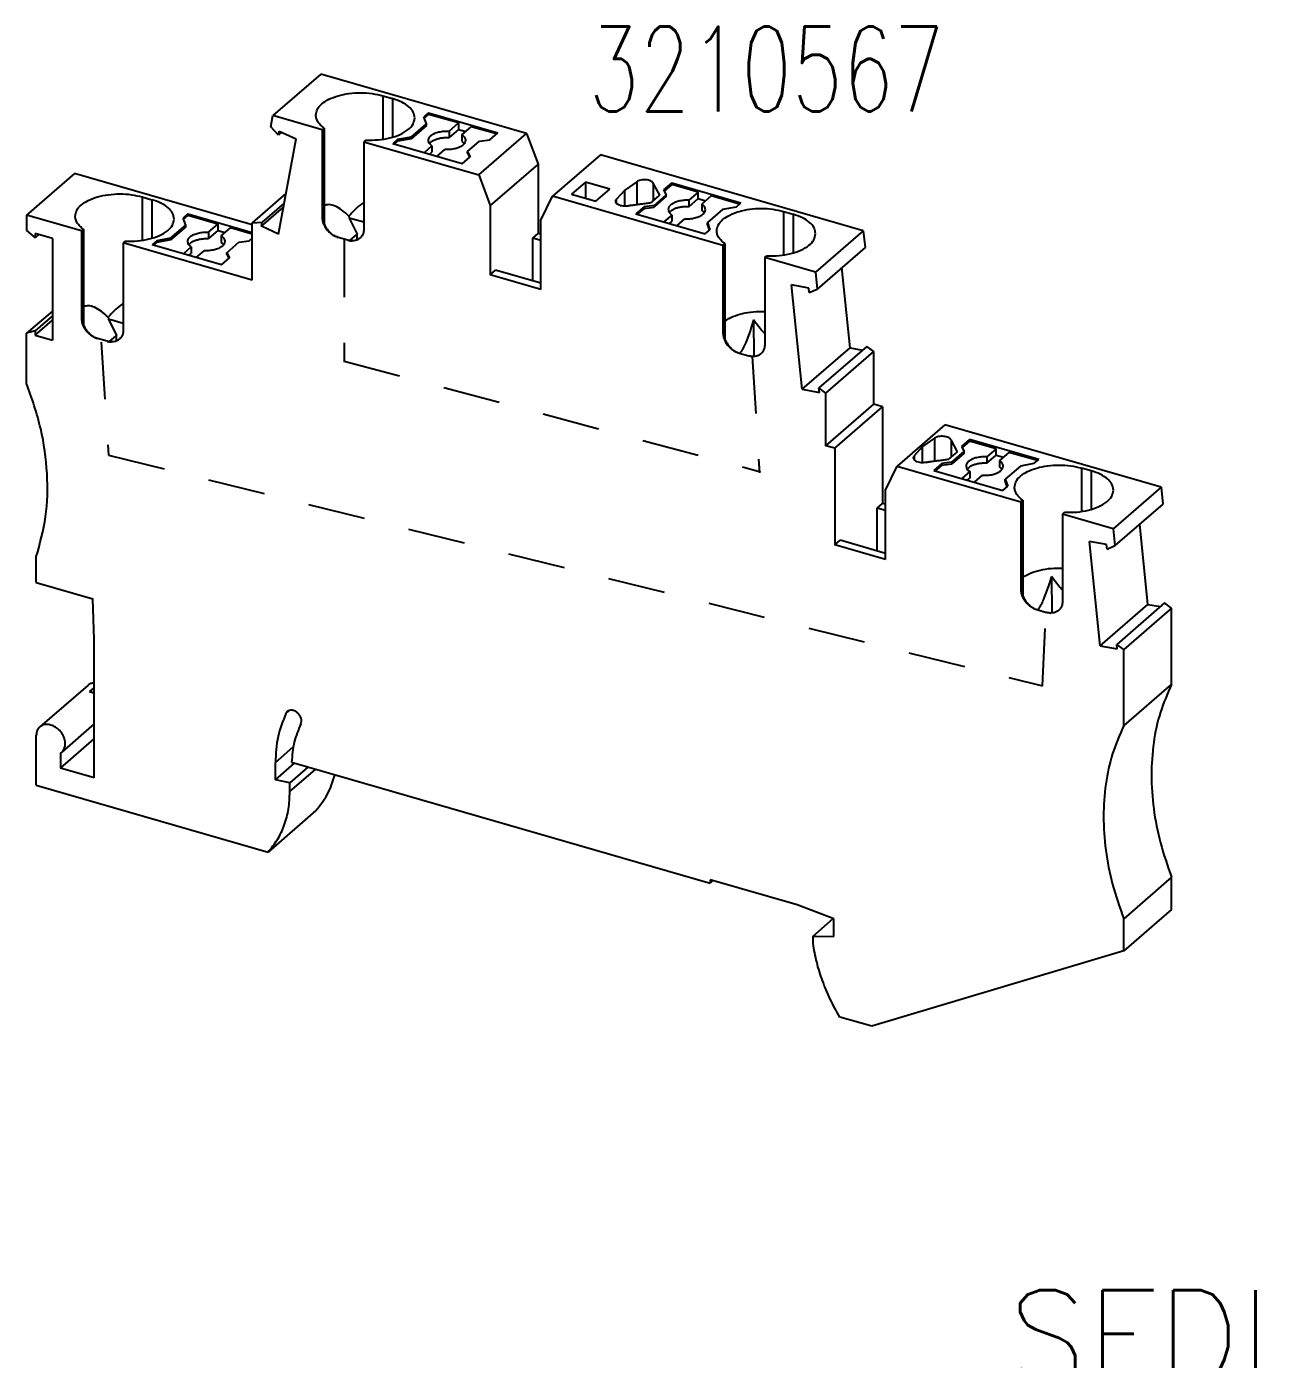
# Model space of a CAD drawing. Header units: inches. Extents: x 0 to 34.2, y 0 to 22.
# Drawn here: x 14.25 to 16.996, y 4.588 to 7.499 of the extents above; entities that cross this region are included whole.
import ezdxf
from ezdxf.enums import TextEntityAlignment as Align

# ---------------------------------------------------------------- set-up
doc = ezdxf.new("R2010")
doc.units = ezdxf.units.IN
doc.header["$MEASUREMENT"] = 0
doc.set_wipeout_variables(frame=1)
doc.linetypes.add('HIDDEN2', pattern=[0.1875, 0.125, -0.0625])
for name, color, linetype in [('PDESC', 142, 'Continuous'), ('PSYMS', 7, 'Continuous'), ('PWIRE', 84, 'Continuous')]:
    doc.layers.add(name, color=color, linetype=linetype)
doc.styles.add('WD', font='romans.shx', dxfattribs={"height": 0.185})

# ---------------------------------------------------------------- blocks, each defined once
blk = doc.blocks.new('PTTB_2_5-select__1', base_point=(-981.383, -1087.43))
at = {"color": 7, "linetype": 'Continuous'}
for p, q in [((-965.561, -1036.193), (-968.136, -1038.423)), ((-954.488, -1039.389), (-965.561, -1036.193)), ((-962.225, -1037.358), (-961.706, -1037.508)), ((-968.247, -1039.021), (-968.136, -1038.423)), ((-965.491, -1039.186), (-968.136, -1038.423)), ((-959.759, -1038.272), (-960.014, -1038.493)), ((-959.991, -1038.56), (-959.759, -1038.358)), ((-959.759, -1038.272), (-959.759, -1038.358)), ((-959.759, -1038.272), (-956.035, -1039.347)), ((-958.157, -1038.821), (-959.759, -1038.358)), ((-967.841, -1039.479), (-968.247, -1039.021)), ((-965.382, -1039.092), (-965.491, -1039.186)), ((-965.382, -1039.092), (-965.382, -1044.241)), ((-960.697, -1039.585), (-959.879, -1038.876)), ((-959.879, -1038.963), (-960.697, -1039.671)), ((-959.879, -1038.876), (-960.014, -1038.493)), ((-959.879, -1038.963), (-959.879, -1038.876)), ((-958.661, -1039.258), (-958.157, -1038.821)), ((-958.157, -1038.821), (-958.157, -1039.167)), ((-957.968, -1039.458), (-957.464, -1039.021)), ((-956.11, -1039.412), (-957.464, -1039.021)), ((-967.841, -1039.479), (-967.8, -1039.258)), ((-967.661, -1039.323), (-967.841, -1039.479)), ((-967.839, -1044.802), (-966.888, -1039.682)), ((-967.8, -1039.258), (-966.888, -1039.682)), ((-965.491, -1039.186), (-965.491, -1043.863)), ((-963.13, -1039.742), (-963.24, -1039.836)), ((-963.24, -1039.836), (-957.063, -1041.619)), ((-963.24, -1039.836), (-963.24, -1044.513)), ((-961.428, -1039.718), (-961.684, -1039.939)), ((-961.609, -1039.961), (-961.428, -1039.804)), ((-960.697, -1039.585), (-961.428, -1039.718)), ((-960.697, -1039.671), (-961.428, -1039.804)), ((-961.428, -1039.804), (-961.428, -1039.718)), ((-960.697, -1039.585), (-960.697, -1039.671)), ((-958.157, -1039.167), (-958.661, -1039.604)), ((-958.661, -1039.258), (-958.661, -1039.604)), ((-958.157, -1039.167), (-957.764, -1039.281)), ((-957.968, -1039.458), (-957.968, -1039.804)), ((-957.671, -1040.364), (-957.017, -1039.797)), ((-957.063, -1041.619), (-954.488, -1039.389)), ((-957.017, -1039.797), (-956.47, -1039.724)), ((-956.47, -1039.724), (-956.035, -1039.347)), ((-954.488, -1039.389), (-953.866, -1041.041)), ((-957.96, -1041.014), (-961.684, -1039.939)), ((-959.577, -1040.051), (-960.007, -1040.423)), ((-959.707, -1040.51), (-959.577, -1040.398)), ((-959.577, -1040.051), (-959.577, -1040.398)), ((-959.314, -1040.623), (-958.885, -1040.251)), ((-957.671, -1040.364), (-957.524, -1040.637)), ((-957.671, -1040.45), (-957.671, -1040.364)), ((-957.671, -1040.45), (-957.556, -1040.664)), ((-950.516, -1040.536), (-953.091, -1042.766)), ((-936.373, -1044.619), (-950.516, -1040.536)), ((-957.96, -1041.014), (-957.524, -1040.637)), ((-953.866, -1041.041), (-956.441, -1043.271)), ((-953.866, -1041.041), (-953.866, -1044.765)), ((-978.808, -1041.549), (-981.383, -1043.779)), ((-969.258, -1044.305), (-978.808, -1041.549)), ((-957.063, -1041.619), (-956.441, -1043.271)), ((-951.314, -1042.009), (-952.064, -1042.658)), ((-951.314, -1042.009), (-951.314, -1042.875)), ((-950.015, -1042.384), (-951.314, -1042.009)), ((-948.566, -1041.981), (-949.205, -1042.43)), ((-967.433, -1042.618), (-969.258, -1044.199)), ((-952.064, -1042.658), (-950.765, -1043.033)), ((-950.765, -1043.033), (-950.015, -1042.384)), ((-949.205, -1042.43), (-949.663, -1042.931)), ((-949.205, -1043.285), (-949.205, -1042.43)), ((-947.329, -1042.708), (-947.676, -1042.061)), ((-947.625, -1043.264), (-946.971, -1042.697)), ((-946.682, -1042.047), (-947.117, -1042.424)), ((-947.117, -1042.424), (-946.971, -1042.697)), ((-946.682, -1042.134), (-947.086, -1042.483)), ((-946.971, -1042.784), (-946.971, -1042.697)), ((-946.682, -1042.134), (-946.682, -1042.047)), ((-946.682, -1042.047), (-942.958, -1043.122)), ((-945.253, -1042.546), (-946.682, -1042.134)), ((-945.253, -1042.546), (-945.757, -1042.983)), ((-945.253, -1042.892), (-945.253, -1042.546)), ((-975.172, -1042.8), (-974.653, -1042.95)), ((-968.751, -1044.378), (-967.57, -1043.355)), ((-967.529, -1043.134), (-968.71, -1044.158)), ((-956.441, -1043.271), (-956.441, -1046.995)), ((-953.713, -1044.059), (-953.091, -1042.766)), ((-943.927, -1045.411), (-953.091, -1042.766)), ((-948.171, -1043.337), (-948.607, -1043.714)), ((-948.171, -1043.423), (-948.532, -1043.736)), ((-947.625, -1043.264), (-948.171, -1043.337)), ((-948.171, -1043.337), (-948.171, -1043.423)), ((-948.171, -1043.423), (-947.625, -1043.35)), ((-946.971, -1042.784), (-947.625, -1043.35)), ((-947.625, -1043.264), (-947.625, -1043.35)), ((-945.757, -1043.329), (-945.253, -1042.892)), ((-945.757, -1042.983), (-945.757, -1043.329)), ((-945.253, -1042.892), (-944.86, -1043.006)), ((-944.56, -1042.746), (-945.064, -1043.183)), ((-945.064, -1043.183), (-945.064, -1043.529)), ((-943.033, -1043.187), (-944.56, -1042.746)), ((-943.213, -1043.343), (-943.944, -1043.476)), ((-943.213, -1043.343), (-942.958, -1043.122)), ((-978.438, -1044.629), (-981.383, -1043.779)), ((-981.383, -1043.779), (-981.383, -1044.605)), ((-972.706, -1043.714), (-972.961, -1043.936)), ((-972.826, -1044.319), (-972.961, -1043.936)), ((-972.938, -1044.002), (-972.706, -1043.801)), ((-972.706, -1043.714), (-972.706, -1043.801)), ((-972.706, -1043.714), (-969.258, -1044.709)), ((-971.104, -1044.263), (-972.706, -1043.801)), ((-969.258, -1044.199), (-968.71, -1044.158)), ((-968.751, -1044.378), (-968.71, -1044.158)), ((-964.046, -1043.835), (-964.029, -1043.938)), ((-964.029, -1043.938), (-963.596, -1044.813)), ((-963.24, -1044.166), (-964.029, -1043.938)), ((-953.713, -1047.782), (-953.713, -1044.059)), ((-948.607, -1043.714), (-944.883, -1044.789)), ((-946.674, -1043.776), (-947.103, -1044.148)), ((-946.803, -1044.235), (-946.674, -1044.123)), ((-946.674, -1043.776), (-946.674, -1044.123)), ((-946.41, -1044.348), (-945.981, -1043.976)), ((-943.944, -1043.476), (-944.762, -1044.185)), ((-940.661, -1043.583), (-940.141, -1043.733)), ((-981.383, -1044.605), (-980.924, -1045.002)), ((-980.924, -1044.766), (-980.924, -1045.002)), ((-979.997, -1045.034), (-980.924, -1044.766)), ((-980.719, -1044.825), (-980.924, -1045.002)), ((-978.329, -1044.534), (-978.438, -1044.629)), ((-978.438, -1044.629), (-978.438, -1049.305)), ((-978.329, -1044.534), (-978.329, -1049.684)), ((-973.644, -1045.027), (-972.826, -1044.319)), ((-972.826, -1044.405), (-973.644, -1045.114)), ((-972.826, -1044.405), (-972.826, -1044.319)), ((-971.608, -1044.7), (-971.104, -1044.263)), ((-971.104, -1044.61), (-971.608, -1045.046)), ((-971.608, -1044.7), (-971.608, -1045.046)), ((-971.104, -1044.263), (-971.104, -1044.61)), ((-971.104, -1044.61), (-970.711, -1044.723)), ((-970.915, -1044.9), (-970.411, -1044.463)), ((-969.258, -1044.796), (-970.411, -1044.463)), ((-969.258, -1047.279), (-969.258, -1044.199)), ((-967.839, -1044.802), (-968.751, -1044.378)), ((-963.99, -1045.154), (-963.596, -1044.813)), ((-963.596, -1045.11), (-963.596, -1044.813)), ((-954.154, -1045.014), (-953.866, -1044.765)), ((-953.713, -1044.809), (-953.866, -1044.765)), ((-944.883, -1044.789), (-944.627, -1044.568)), ((-944.762, -1044.271), (-944.762, -1044.185)), ((-944.762, -1044.185), (-944.627, -1044.568)), ((-944.651, -1044.588), (-944.762, -1044.271)), ((-936.373, -1044.619), (-938.948, -1046.849)), ((-936.373, -1044.619), (-936.28, -1045.53)), ((-979.997, -1045.034), (-979.997, -1050.511)), ((-976.077, -1045.184), (-976.187, -1045.279)), ((-969.258, -1047.279), (-976.187, -1045.279)), ((-976.187, -1045.279), (-976.187, -1049.955)), ((-974.375, -1045.16), (-974.631, -1045.381)), ((-970.907, -1046.456), (-974.631, -1045.381)), ((-974.556, -1045.403), (-974.375, -1045.247)), ((-973.644, -1045.027), (-974.375, -1045.16)), ((-973.644, -1045.114), (-974.375, -1045.247)), ((-974.375, -1045.247), (-974.375, -1045.16)), ((-973.644, -1045.027), (-973.644, -1045.114)), ((-972.524, -1045.494), (-972.954, -1045.866)), ((-972.524, -1045.494), (-972.524, -1045.84)), ((-970.915, -1044.9), (-970.915, -1045.246)), ((-970.618, -1045.806), (-969.964, -1045.24)), ((-969.964, -1045.24), (-969.418, -1045.167)), ((-969.418, -1045.167), (-969.258, -1045.029)), ((-964.106, -1045.129), (-964.625, -1044.979)), ((-954.154, -1047.323), (-954.154, -1045.014)), ((-953.713, -1045.141), (-954.154, -1045.014)), ((-943.927, -1045.411), (-943.818, -1045.317)), ((-943.927, -1045.411), (-943.927, -1050.088)), ((-943.818, -1045.317), (-943.818, -1050.466)), ((-936.28, -1045.53), (-938.855, -1047.76)), ((-972.654, -1045.952), (-972.524, -1045.84)), ((-972.261, -1046.066), (-971.832, -1045.694)), ((-970.907, -1046.456), (-970.471, -1046.079)), ((-970.618, -1045.893), (-970.618, -1045.806)), ((-970.618, -1045.806), (-970.471, -1046.079)), ((-970.618, -1045.893), (-970.503, -1046.107)), ((-941.675, -1046.061), (-941.566, -1045.967)), ((-941.675, -1046.061), (-941.675, -1050.738)), ((-938.948, -1046.849), (-941.675, -1046.061)), ((-956.441, -1046.995), (-956.154, -1046.746)), ((-953.713, -1047.782), (-956.441, -1046.995)), ((-953.713, -1047.45), (-956.154, -1046.746)), ((-938.948, -1046.849), (-938.855, -1047.76)), ((-937.083, -1050.92), (-937.523, -1046.606)), ((-939.309, -1047.706), (-940.23, -1047.537)), ((-939.658, -1053.15), (-940.23, -1047.537)), ((-939.284, -1047.948), (-939.309, -1047.706)), ((-939.284, -1047.948), (-938.855, -1047.76)), ((-979.997, -1048.941), (-981.383, -1050.141)), ((-979.997, -1049.206), (-980.924, -1050.008)), ((-980.924, -1050.244), (-979.997, -1049.441)), ((-976.993, -1049.277), (-976.976, -1049.38)), ((-976.976, -1049.38), (-976.543, -1050.255)), ((-976.187, -1049.608), (-976.976, -1049.38)), ((-942.273, -1049.42), (-942.256, -1051.388)), ((-980.924, -1050.008), (-981.383, -1050.141)), ((-981.383, -1052.839), (-981.383, -1050.141)), ((-980.924, -1050.008), (-980.924, -1050.244)), ((-980.924, -1050.244), (-979.997, -1050.511)), ((-977.053, -1050.571), (-977.572, -1050.421)), ((-976.937, -1050.596), (-976.543, -1050.255)), ((-976.543, -1050.553), (-976.543, -1050.255)), ((-943.061, -1051.204), (-942.541, -1051.354)), ((-939.658, -1053.15), (-937.083, -1050.92)), ((-936.186, -1050.847), (-938.761, -1053.077)), ((-938.385, -1053.353), (-935.81, -1051.123)), ((-937.083, -1050.92), (-936.412, -1051.043)), ((-935.81, -1051.123), (-936.186, -1050.847)), ((-935.81, -1053.961), (-935.81, -1051.123)), ((-939.658, -1053.15), (-938.736, -1053.319)), ((-938.736, -1053.319), (-938.761, -1053.077)), ((-938.385, -1053.353), (-938.761, -1053.077)), ((-938.385, -1056.191), (-938.385, -1053.353)), ((-938.385, -1056.191), (-935.81, -1053.961)), ((-937.908, -1056.329), (-935.333, -1054.099)), ((-935.333, -1054.099), (-935.81, -1053.961)), ((-935.333, -1054.099), (-935.333, -1059.295)), ((-931.983, -1055.066), (-934.558, -1057.296)), ((-920.352, -1058.423), (-931.983, -1055.066)), ((-937.908, -1056.329), (-938.385, -1056.191)), ((-937.908, -1056.329), (-937.908, -1061.525)), ((-933.184, -1056.235), (-933.642, -1056.736)), ((-932.544, -1055.786), (-933.184, -1056.235)), ((-933.184, -1057.09), (-933.184, -1056.235)), ((-931.308, -1056.512), (-931.654, -1055.866)), ((-930.66, -1055.852), (-931.096, -1056.229)), ((-931.096, -1056.229), (-930.949, -1056.502)), ((-930.66, -1055.938), (-931.064, -1056.288)), ((-930.66, -1055.938), (-930.66, -1055.852)), ((-926.936, -1056.927), (-930.66, -1055.852)), ((-929.231, -1056.351), (-930.66, -1055.938)), ((-929.231, -1056.351), (-929.736, -1056.788)), ((-929.231, -1056.697), (-929.231, -1056.351)), ((-931.603, -1057.068), (-932.15, -1057.142)), ((-931.603, -1057.068), (-930.949, -1056.502)), ((-930.949, -1056.589), (-931.603, -1057.155)), ((-931.603, -1057.068), (-931.603, -1057.155)), ((-930.949, -1056.589), (-930.949, -1056.502)), ((-929.736, -1057.134), (-929.231, -1056.697)), ((-929.736, -1056.788), (-929.736, -1057.134)), ((-929.231, -1056.697), (-928.839, -1056.811)), ((-928.539, -1056.551), (-929.043, -1056.988)), ((-929.043, -1056.988), (-929.043, -1057.334)), ((-927.011, -1056.992), (-928.539, -1056.551)), ((-927.192, -1057.148), (-926.936, -1056.927)), ((-935.18, -1058.588), (-934.558, -1057.296)), ((-934.558, -1057.296), (-927.906, -1059.216)), ((-932.15, -1057.142), (-932.585, -1057.519)), ((-932.585, -1057.519), (-928.861, -1058.594)), ((-932.15, -1057.228), (-932.51, -1057.541)), ((-932.15, -1057.142), (-932.15, -1057.228)), ((-932.15, -1057.228), (-931.603, -1057.155)), ((-930.652, -1057.581), (-931.081, -1057.953)), ((-930.652, -1057.581), (-930.652, -1057.928)), ((-930.389, -1058.153), (-929.959, -1057.781)), ((-927.923, -1057.281), (-928.741, -1057.99)), ((-927.192, -1057.148), (-927.923, -1057.281)), ((-924.12, -1057.538), (-924.64, -1057.388)), ((-930.781, -1058.04), (-930.652, -1057.928)), ((-928.861, -1058.594), (-928.606, -1058.373)), ((-928.741, -1058.076), (-928.741, -1057.99)), ((-928.741, -1057.99), (-928.606, -1058.373)), ((-928.629, -1058.393), (-928.741, -1058.076)), ((-920.352, -1058.423), (-922.927, -1060.653)), ((-920.352, -1058.423), (-920.259, -1059.335)), ((-935.18, -1062.312), (-935.18, -1058.588)), ((-927.906, -1059.216), (-927.796, -1059.122)), ((-927.906, -1059.216), (-927.906, -1063.893)), ((-927.796, -1059.122), (-927.796, -1064.271)), ((-935.621, -1059.544), (-935.333, -1059.295)), ((-935.621, -1061.853), (-935.621, -1059.544)), ((-935.18, -1059.671), (-935.621, -1059.544)), ((-935.18, -1059.339), (-935.333, -1059.295)), ((-925.654, -1059.866), (-925.545, -1059.772)), ((-925.654, -1059.866), (-925.654, -1064.543)), ((-922.927, -1060.653), (-925.654, -1059.866)), ((-920.259, -1059.335), (-922.834, -1061.565)), ((-922.927, -1060.653), (-922.834, -1061.565)), ((-921.061, -1064.725), (-921.501, -1060.411)), ((-937.908, -1061.525), (-937.621, -1061.276)), ((-935.18, -1061.98), (-937.621, -1061.276)), ((-923.636, -1066.955), (-924.209, -1061.342)), ((-923.287, -1061.511), (-924.209, -1061.342)), ((-935.18, -1062.312), (-937.908, -1061.525)), ((-923.262, -1061.753), (-923.287, -1061.511)), ((-923.262, -1061.753), (-922.834, -1061.565)), ((-980.863, -1063.544), (-980.863, -1062.159)), ((-926.251, -1063.225), (-926.234, -1065.193)), ((-980.863, -1063.544), (-977.83, -1064.42)), ((-977.745, -1066.609), (-977.83, -1064.42)), ((-923.636, -1066.955), (-921.061, -1064.725)), ((-920.164, -1064.652), (-922.739, -1066.882)), ((-919.788, -1064.928), (-922.363, -1067.158)), ((-921.061, -1064.725), (-920.39, -1064.848)), ((-919.788, -1064.928), (-920.164, -1064.652)), ((-919.788, -1069.022), (-919.788, -1064.928)), ((-927.04, -1065.009), (-926.52, -1065.159)), ((-977.745, -1074.057), (-977.745, -1066.609)), ((-923.636, -1066.955), (-922.715, -1067.124)), ((-922.715, -1067.124), (-922.739, -1066.882)), ((-922.363, -1067.158), (-922.739, -1066.882)), ((-922.363, -1071.252), (-922.363, -1067.158)), ((-978.098, -1069.086), (-980.673, -1071.316)), ((-919.788, -1069.022), (-922.363, -1071.252)), ((-977.745, -1069.496), (-978.009, -1069.42)), ((-977.745, -1071.162), (-979.494, -1072.677)), ((-980.863, -1074.456), (-980.863, -1071.771)), ((-979.564, -1073.532), (-977.745, -1071.957)), ((-979.564, -1072.727), (-979.564, -1073.532)), ((-977.745, -1074.057), (-979.564, -1073.532)), ((-968.003, -1074.166), (-968.003, -1073.232)), ((-968.003, -1074.166), (-966.969, -1073.271)), ((-966.248, -1073.479), (-967.223, -1074.323)), ((-967.131, -1073.224), (-944.62, -1079.722)), ((-967.223, -1074.323), (-968.003, -1074.166)), ((-980.863, -1074.456), (-968.399, -1078.054)), ((-967.223, -1074.805), (-967.223, -1074.323)), ((-965.824, -1075.824), (-968.399, -1078.054)), ((-944.62, -1079.549), (-944.62, -1079.722)), ((-939.931, -1080.903), (-944.62, -1079.549)), ((-944.47, -1079.593), (-944.62, -1079.722)), ((-919.788, -1079.414), (-922.363, -1081.644)), ((-919.788, -1081.146), (-919.788, -1079.414)), ((-937.952, -1081.647), (-939.931, -1080.903)), ((-919.788, -1081.146), (-922.363, -1083.376)), ((-939.077, -1082.577), (-937.988, -1081.634)), ((-937.952, -1082.6), (-937.952, -1081.647)), ((-922.363, -1083.376), (-922.363, -1081.644)), ((-939.077, -1082.968), (-939.077, -1082.577)), ((-939.077, -1082.577), (-937.952, -1082.6)), ((-922.363, -1083.376), (-935.921, -1087.43)), ((-935.921, -1087.43), (-937.641, -1086.933))]:
    blk.add_line(p, q, dxfattribs=at)
at = {"color": 2, "linetype": 'Continuous'}
for p, q in [((-962.225, -1037.358), (-962.225, -1039.698)), ((-961.706, -1037.508), (-961.706, -1039.586)), ((-948.566, -1041.981), (-948.566, -1043.208)), ((-947.676, -1042.061), (-947.676, -1043.008)), ((-975.172, -1042.8), (-975.172, -1045.14)), ((-974.653, -1042.95), (-974.653, -1045.029)), ((-949.663, -1042.931), (-949.663, -1043.139)), ((-940.661, -1043.583), (-940.661, -1045.923)), ((-940.141, -1043.733), (-940.141, -1045.811)), ((-932.544, -1055.786), (-932.544, -1057.013)), ((-931.654, -1055.866), (-931.654, -1056.812)), ((-933.642, -1056.736), (-933.642, -1056.944)), ((-924.64, -1057.388), (-924.64, -1059.728)), ((-924.12, -1057.538), (-924.12, -1059.616)), ((-977.745, -1069.192), (-978.009, -1069.42)), ((-967.432, -1070.591), (-967.258, -1070.44)), ((-968.003, -1073.232), (-967.038, -1072.397)), ((-967.223, -1074.805), (-965.831, -1073.599))]:
    blk.add_line(p, q, dxfattribs=at)
at = {"color": 7, "linetype": 'Continuous'}
for points in [[(-965.825, -1038.397), (-965.743, -1038.086), (-965.504, -1037.797), (-965.122, -1037.549), (-964.625, -1037.358), (-964.046, -1037.238), (-963.425, -1037.197), (-962.804, -1037.238), (-962.225, -1037.358)], [(-960.506, -1038.547), (-960.587, -1038.236), (-960.827, -1037.947), (-961.208, -1037.699), (-961.706, -1037.508)], [(-965.382, -1039.092), (-965.572, -1038.933), (-965.712, -1038.762), (-965.797, -1038.582), (-965.825, -1038.397)], [(-963.13, -1039.742), (-962.467, -1039.727), (-961.838, -1039.622), (-961.29, -1039.434), (-960.866, -1039.179), (-960.597, -1038.876), (-960.506, -1038.547)], [(-959.773, -1039.755), (-959.734, -1039.616), (-959.619, -1039.489), (-959.439, -1039.382), (-959.207, -1039.304), (-958.94, -1039.262), (-958.661, -1039.258)], [(-959.577, -1040.051), (-959.723, -1039.911), (-959.773, -1039.755)], [(-959.711, -1039.928), (-959.612, -1039.829), (-959.472, -1039.743), (-959.298, -1039.675), (-959.098, -1039.628), (-958.882, -1039.604), (-958.661, -1039.604)], [(-957.773, -1039.755), (-957.812, -1039.893), (-957.926, -1040.021), (-958.106, -1040.127), (-958.339, -1040.205), (-958.605, -1040.247), (-958.885, -1040.251)], [(-957.968, -1039.458), (-957.823, -1039.598), (-957.773, -1039.755)], [(-957.968, -1039.804), (-957.893, -1039.864), (-957.835, -1039.928)], [(-947.676, -1042.061), (-947.731, -1041.996), (-947.82, -1041.942), (-947.936, -1041.902), (-948.07, -1041.88), (-948.211, -1041.877), (-948.347, -1041.894), (-948.469, -1041.93), (-948.566, -1041.981)], [(-978.772, -1043.839), (-978.69, -1043.529), (-978.451, -1043.239), (-978.069, -1042.991), (-977.572, -1042.8), (-976.993, -1042.68), (-976.372, -1042.639), (-975.751, -1042.68), (-975.172, -1042.8)], [(-947.329, -1042.708), (-947.443, -1042.806), (-947.558, -1042.905), (-947.672, -1043.004), (-947.786, -1043.103)], [(-973.453, -1043.989), (-973.534, -1043.679), (-973.774, -1043.389), (-974.156, -1043.141), (-974.653, -1042.95)], [(-964.046, -1043.835), (-964.436, -1043.506), (-964.795, -1043.297), (-965.114, -1043.214), (-965.382, -1043.261)], [(-963.24, -1043.096), (-963.646, -1043.406), (-964.046, -1043.835)], [(-949.663, -1042.931), (-949.697, -1042.982), (-949.708, -1043.035)], [(-949.708, -1043.035), (-949.685, -1043.11), (-949.618, -1043.179), (-949.513, -1043.233), (-949.379, -1043.27), (-949.23, -1043.285), (-949.079, -1043.277)], [(-949.079, -1043.277), (-949.004, -1043.267), (-948.929, -1043.257), (-948.854, -1043.246), (-948.779, -1043.236)], [(-948.779, -1043.236), (-948.538, -1043.204), (-948.296, -1043.172), (-948.041, -1043.138), (-947.786, -1043.103)], [(-945.757, -1042.983), (-946.036, -1042.987), (-946.303, -1043.029), (-946.535, -1043.107), (-946.716, -1043.214), (-946.83, -1043.341), (-946.869, -1043.48)], [(-945.757, -1043.329), (-945.978, -1043.329), (-946.194, -1043.353), (-946.394, -1043.4), (-946.568, -1043.468), (-946.708, -1043.554), (-946.807, -1043.653)], [(-944.869, -1043.48), (-944.919, -1043.323), (-945.064, -1043.183)], [(-944.261, -1044.622), (-944.179, -1044.312), (-943.94, -1044.022), (-943.558, -1043.774), (-943.061, -1043.583), (-942.482, -1043.463), (-941.861, -1043.422), (-941.24, -1043.463), (-940.661, -1043.583)], [(-978.329, -1044.534), (-978.519, -1044.375), (-978.659, -1044.204), (-978.744, -1044.024), (-978.772, -1043.839)], [(-976.077, -1045.184), (-975.414, -1045.169), (-974.785, -1045.064), (-974.237, -1044.877), (-973.813, -1044.622), (-973.544, -1044.318), (-973.453, -1043.989)], [(-965.491, -1043.863), (-965.462, -1044.096), (-965.375, -1044.329), (-965.238, -1044.548), (-965.058, -1044.738), (-964.849, -1044.885), (-964.625, -1044.979)], [(-965.491, -1043.863), (-965.488, -1043.924), (-965.48, -1043.981), (-965.469, -1044.03), (-965.454, -1044.078), (-965.421, -1044.158), (-965.382, -1044.241)], [(-946.869, -1043.48), (-946.819, -1043.636), (-946.674, -1043.776)], [(-945.981, -1043.976), (-945.701, -1043.972), (-945.435, -1043.93), (-945.203, -1043.852), (-945.022, -1043.746), (-944.908, -1043.618), (-944.869, -1043.48)], [(-944.931, -1043.653), (-944.989, -1043.589), (-945.064, -1043.529)], [(-938.941, -1044.772), (-939.023, -1044.462), (-939.263, -1044.172), (-939.644, -1043.924), (-940.141, -1043.733)], [(-972.72, -1045.197), (-972.681, -1045.059), (-972.566, -1044.931), (-972.386, -1044.824), (-972.154, -1044.746), (-971.887, -1044.704), (-971.608, -1044.7)], [(-964.625, -1044.979), (-964.756, -1044.93), (-964.864, -1044.872), (-964.97, -1044.796), (-965.072, -1044.703), (-965.229, -1044.511), (-965.382, -1044.241)], [(-963.24, -1044.513), (-963.26, -1044.692), (-963.319, -1044.852), (-963.415, -1044.984), (-963.542, -1045.083), (-963.696, -1045.144), (-963.869, -1045.164)], [(-943.818, -1045.317), (-944.008, -1045.158), (-944.148, -1044.987), (-944.233, -1044.807), (-944.261, -1044.622)], [(-941.566, -1045.967), (-940.903, -1045.952), (-940.274, -1045.847), (-939.726, -1045.659), (-939.302, -1045.404), (-939.033, -1045.101), (-938.941, -1044.772)], [(-972.524, -1045.494), (-972.67, -1045.353), (-972.72, -1045.197)], [(-972.658, -1045.37), (-972.559, -1045.271), (-972.419, -1045.186), (-972.245, -1045.118), (-972.045, -1045.07), (-971.829, -1045.046), (-971.608, -1045.046)], [(-970.72, -1045.197), (-970.759, -1045.335), (-970.873, -1045.463), (-971.053, -1045.57), (-971.286, -1045.647), (-971.552, -1045.69), (-971.832, -1045.694)], [(-970.915, -1044.9), (-970.77, -1045.041), (-970.72, -1045.197)], [(-970.915, -1045.246), (-970.84, -1045.306), (-970.782, -1045.37)], [(-963.869, -1045.164), (-963.986, -1045.155), (-964.106, -1045.129)], [(-964.106, -1045.129), (-964.051, -1045.143), (-963.994, -1045.154), (-963.935, -1045.161), (-963.88, -1045.164)], [(-963.88, -1045.164), (-963.878, -1045.164), (-963.875, -1045.164), (-963.872, -1045.164), (-963.869, -1045.164)], [(-976.993, -1049.277), (-977.383, -1048.948), (-977.742, -1048.739), (-978.061, -1048.657), (-978.329, -1048.703)], [(-976.187, -1048.538), (-976.593, -1048.848), (-976.993, -1049.277)], [(-943.818, -1049.47), (-943.399, -1049.244), (-942.879, -1049.078), (-942.291, -1048.984), (-941.675, -1048.968)], [(-978.438, -1049.305), (-978.435, -1049.366), (-978.427, -1049.423), (-978.416, -1049.472), (-978.401, -1049.52), (-978.368, -1049.6), (-978.329, -1049.684)], [(-978.438, -1049.305), (-978.409, -1049.538), (-978.322, -1049.772), (-978.185, -1049.991), (-978.005, -1050.18), (-977.796, -1050.327), (-977.572, -1050.421)], [(-977.572, -1050.421), (-977.693, -1050.377), (-977.811, -1050.314), (-977.925, -1050.232), (-978.019, -1050.145), (-978.18, -1049.947), (-978.329, -1049.684)], [(-942.273, -1049.42), (-942.419, -1049.876), (-942.551, -1050.257), (-942.698, -1050.635), (-942.833, -1050.926), (-942.927, -1051.091), (-943.019, -1051.216)], [(-941.675, -1050.154), (-941.702, -1050.127), (-941.729, -1050.1), (-941.989, -1049.8), (-942.273, -1049.42)], [(-976.816, -1050.607), (-976.933, -1050.597), (-977.053, -1050.571)], [(-977.053, -1050.571), (-976.997, -1050.585), (-976.941, -1050.596), (-976.884, -1050.603), (-976.827, -1050.606)], [(-976.827, -1050.606), (-976.825, -1050.606), (-976.822, -1050.607), (-976.819, -1050.607), (-976.816, -1050.607)], [(-976.187, -1049.955), (-976.207, -1050.135), (-976.266, -1050.294), (-976.362, -1050.427), (-976.489, -1050.526), (-976.643, -1050.587), (-976.816, -1050.607)], [(-943.927, -1050.088), (-943.924, -1050.149), (-943.916, -1050.206), (-943.905, -1050.255), (-943.89, -1050.303), (-943.857, -1050.383), (-943.818, -1050.466)], [(-943.927, -1050.088), (-943.898, -1050.321), (-943.811, -1050.554), (-943.673, -1050.773), (-943.494, -1050.963), (-943.285, -1051.11), (-943.061, -1051.204)], [(-943.818, -1050.466), (-943.665, -1050.735), (-943.508, -1050.928), (-943.293, -1051.101), (-943.061, -1051.204)], [(-941.675, -1050.738), (-941.696, -1050.917), (-941.755, -1051.077), (-941.851, -1051.209), (-941.978, -1051.308), (-942.132, -1051.369), (-942.305, -1051.389)], [(-942.305, -1051.389), (-942.422, -1051.38), (-942.541, -1051.354)], [(-942.316, -1051.389), (-942.373, -1051.386), (-942.43, -1051.379), (-942.487, -1051.368), (-942.541, -1051.354)], [(-942.316, -1051.389), (-942.313, -1051.389), (-942.311, -1051.389), (-942.308, -1051.389), (-942.305, -1051.389)], [(-980.863, -1062.159), (-980.365, -1060.013), (-980.286, -1057.693), (-980.629, -1055.276), (-981.383, -1052.839)], [(-931.654, -1055.866), (-931.709, -1055.801), (-931.799, -1055.747), (-931.915, -1055.707), (-932.048, -1055.685), (-932.189, -1055.682), (-932.326, -1055.699), (-932.447, -1055.735), (-932.544, -1055.786)], [(-933.642, -1056.736), (-933.676, -1056.787), (-933.687, -1056.84)], [(-933.687, -1056.84), (-933.664, -1056.915), (-933.597, -1056.983), (-933.491, -1057.038), (-933.358, -1057.075), (-933.209, -1057.09), (-933.058, -1057.081)], [(-933.058, -1057.081), (-932.983, -1057.071), (-932.908, -1057.061), (-932.833, -1057.051), (-932.758, -1057.041)], [(-932.758, -1057.041), (-932.516, -1057.009), (-932.275, -1056.977), (-932.02, -1056.942), (-931.765, -1056.908)], [(-931.308, -1056.512), (-931.422, -1056.611), (-931.536, -1056.71), (-931.65, -1056.809), (-931.765, -1056.908)], [(-929.736, -1056.788), (-930.015, -1056.792), (-930.281, -1056.834), (-930.514, -1056.912), (-930.694, -1057.018), (-930.808, -1057.146), (-930.847, -1057.284)], [(-928.847, -1057.284), (-928.898, -1057.128), (-929.043, -1056.988)], [(-930.847, -1057.284), (-930.797, -1057.441), (-930.652, -1057.581)], [(-929.736, -1057.134), (-929.957, -1057.134), (-930.172, -1057.158), (-930.372, -1057.205), (-930.546, -1057.273), (-930.686, -1057.359), (-930.786, -1057.458)], [(-929.959, -1057.781), (-929.68, -1057.777), (-929.413, -1057.735), (-929.181, -1057.657), (-929.001, -1057.55), (-928.886, -1057.423), (-928.847, -1057.284)], [(-928.909, -1057.458), (-928.967, -1057.393), (-929.043, -1057.334)], [(-928.24, -1058.427), (-928.158, -1058.116), (-927.918, -1057.827), (-927.537, -1057.578), (-927.04, -1057.388), (-926.461, -1057.268), (-925.84, -1057.227), (-925.218, -1057.268), (-924.64, -1057.388)], [(-922.92, -1058.577), (-923.002, -1058.266), (-923.242, -1057.977), (-923.623, -1057.728), (-924.12, -1057.538)], [(-927.796, -1059.122), (-927.987, -1058.963), (-928.126, -1058.792), (-928.211, -1058.611), (-928.24, -1058.427)], [(-925.545, -1059.772), (-924.882, -1059.757), (-924.252, -1059.652), (-923.704, -1059.464), (-923.28, -1059.209), (-923.012, -1058.906), (-922.92, -1058.577)], [(-927.796, -1063.275), (-927.378, -1063.048), (-926.857, -1062.883), (-926.27, -1062.789), (-925.654, -1062.773)], [(-926.251, -1063.225), (-926.397, -1063.681), (-926.529, -1064.062), (-926.676, -1064.44), (-926.811, -1064.731), (-926.906, -1064.896), (-926.998, -1065.021)], [(-925.654, -1063.959), (-925.681, -1063.932), (-925.707, -1063.905), (-925.967, -1063.605), (-926.251, -1063.225)], [(-927.906, -1063.893), (-927.876, -1064.125), (-927.79, -1064.359), (-927.652, -1064.578), (-927.473, -1064.768), (-927.264, -1064.915), (-927.04, -1065.009)], [(-927.906, -1063.893), (-927.903, -1063.954), (-927.895, -1064.011), (-927.883, -1064.06), (-927.868, -1064.108), (-927.835, -1064.188), (-927.796, -1064.271)], [(-927.796, -1064.271), (-927.648, -1064.534), (-927.487, -1064.732), (-927.393, -1064.819), (-927.278, -1064.902), (-927.17, -1064.96), (-927.04, -1065.009)], [(-925.654, -1064.543), (-925.674, -1064.722), (-925.733, -1064.882), (-925.829, -1065.014), (-925.957, -1065.113), (-926.111, -1065.174), (-926.284, -1065.194)], [(-926.284, -1065.194), (-926.401, -1065.185), (-926.52, -1065.159)], [(-926.295, -1065.194), (-926.35, -1065.191), (-926.408, -1065.183), (-926.464, -1065.173), (-926.52, -1065.159)], [(-926.295, -1065.194), (-926.292, -1065.194), (-926.289, -1065.194), (-926.286, -1065.194), (-926.284, -1065.194)], [(-977.745, -1068.955), (-977.938, -1068.992), (-978.098, -1069.086)], [(-919.788, -1069.022), (-920.387, -1070.526), (-920.751, -1072.164), (-920.873, -1073.905), (-920.751, -1075.716), (-920.387, -1077.564), (-919.788, -1079.414)], [(-977.745, -1069.542), (-977.875, -1069.47), (-978.009, -1069.42)], [(-967.432, -1070.591), (-967.859, -1071.842), (-968.003, -1073.232)], [(-967.361, -1070.497), (-967.401, -1070.54), (-967.432, -1070.591)], [(-966.635, -1071.159), (-966.601, -1071.02), (-966.621, -1070.864), (-966.691, -1070.708), (-966.805, -1070.574), (-966.946, -1070.476), (-967.098, -1070.428), (-967.243, -1070.435), (-967.361, -1070.497)], [(-980.673, -1071.316), (-980.754, -1071.405), (-980.814, -1071.513), (-980.851, -1071.637), (-980.863, -1071.771)], [(-979.494, -1072.677), (-979.366, -1072.507), (-979.307, -1072.287), (-979.325, -1072.039), (-979.416, -1071.786), (-979.573, -1071.555), (-979.78, -1071.366), (-980.017, -1071.239), (-980.26, -1071.186), (-980.486, -1071.213), (-980.673, -1071.316)], [(-966.635, -1071.159), (-966.983, -1072.14), (-967.131, -1073.224)], [(-922.363, -1071.252), (-922.962, -1072.756), (-923.326, -1074.394), (-923.448, -1076.135), (-923.326, -1077.946), (-922.962, -1079.794), (-922.363, -1081.644)], [(-979.564, -1072.727), (-979.528, -1072.703), (-979.494, -1072.677)], [(-965.824, -1075.824), (-965.201, -1074.945), (-964.804, -1073.896)], [(-968.399, -1078.054), (-967.895, -1077.384), (-967.525, -1076.606), (-967.299, -1075.739), (-967.223, -1074.805)], [(-937.641, -1086.933), (-938.154, -1085.967), (-938.569, -1084.975), (-938.878, -1083.971), (-939.077, -1082.968)]]:
    blk.add_spline(points, degree=3, dxfattribs=at)
blk = doc.blocks.new('AllgSicht1', base_point=(-950.585, -1061.856))
blk.add_blockref('PTTB_2_5-select__1', (-981.383, -1087.43))
blk = doc.blocks.new('HDPC_3211797')
at = {"color": 3, "linetype": 'HIDDEN2'}
for p, q in [((0.6928, 1.7206), (0.6928, 1.453)), ((0.1627, 1.4972), (0.1783, 1.2504)), ((0.6928, 1.4556), (1.6022, 1.2141)), ((1.584, 1.466), (1.5996, 1.2115)), ((0.1783, 1.2504), (2.218, 0.7465)), ((2.218, 0.7465), (2.2258, 0.9102))]:
    blk.add_line(p, q, dxfattribs=at)
at = {"xscale": 0.04058795320134338, "yscale": 0.04058795320134338, "zscale": 0.04058795320134338}
blk.add_blockref('AllgSicht1', (1.2497, 1.0408), dxfattribs=at)
at = {"style": 'WD', "width": 0.7}
for tag, height, p in [('DESC1', 0.185, (1.6152, 2.0011)), ('INST', 0.125, (0.875, 1.7321)), ('LOC', 0.125, (0.875, 1.5625)), ('DESC2', 0.125, (0.875, 1.25)), ('DESC3', 0.125, (0.875, 1.1021)), ('XREF', 0.125, (0.875, 0.5312))]:
    blk.add_attdef(tag, text='', height=height, dxfattribs=at).set_placement(p, align=Align.CENTER)
at = {"style": 'WD'}
blk.add_attdef('TAG1', text='', height=0.125, dxfattribs=at).set_placement((0.875, 0.9375), align=Align.CENTER)
at = {"style": 'WD', "flags": 9}
blk.add_attdef('FAMILY', (1.0797, 0.9023), '', height=0.01, dxfattribs=at)
for tag, p in [('MFG', (1.1028, 0.8387)), ('CAT', (1.1047, 0.8582)), ('ASSYCODE', (1.105, 0.8214))]:
    blk.add_attdef(tag, text='', height=0.01, dxfattribs=at).set_placement(p, align=Align.CENTER)
blk = doc.blocks.new('wd_default_02terminal')
at = {"style": 'WD', "flags": 1}
for tag, height, p in [('INST', 0.125, (0.0076, 0.4214)), ('LOC', 0.125, (0.0076, 0.2448)), ('P_TAGSTRIP', 0.125, (0.0076, 0.0683)), ('CAT', 0.05, (0.0052, -0.4504)), ('WDBLKNAM', 0.05, (0.0052, -0.5219)), ('FP', 0.05, (0.0052, -0.5934)), ('FPT', 0.05, (0.1463, -0.5934)), ('ASSYCODE', 0.05, (0.0052, -0.6748))]:
    blk.add_attdef(tag, text='', height=height, dxfattribs=at).set_placement(p, align=Align.CENTER)
at = {"style": 'WD', "width": 0.8}
for tag, p in [('WIRENOL', (-1.3147, -0.2124)), ('L02WIRENOL', (-1.3147, -0.3451))]:
    blk.add_attdef(tag, text='', height=0.1, dxfattribs=at).set_placement(p, align=Align.MIDDLE_RIGHT)
for tag, p in [('WIRENOR', (1.3301, -0.2124)), ('L02WIRENOR', (1.3301, -0.3451))]:
    blk.add_attdef(tag, text='', height=0.1, dxfattribs=at).set_placement(p, align=Align.MIDDLE_LEFT)
at = {"style": 'WD', "flags": 1}
for tag, p in [('L01PINL', (-0.882, -0.3761)), ('L02PINL', (-0.882, -0.4415))]:
    blk.add_attdef(tag, text='', height=0.05, dxfattribs=at).set_placement(p, align=Align.MIDDLE_RIGHT)
blk.add_attdef('L02TERM', text='', height=0.1, dxfattribs=at).set_placement((0, -0.4091), align=Align.MIDDLE_CENTER)
for tag, p in [('L01PINR', (0.8974, -0.3761)), ('L02PINR', (0.8974, -0.4415))]:
    blk.add_attdef(tag, text='', height=0.05, dxfattribs=at).set_placement(p, align=Align.MIDDLE_LEFT)
at = {"linetype": 'Continuous'}
blk.add_wipeout([(1.2871, -0.3144), (1.2871, 0), (-1.2871, 0), (-1.2871, -0.3144), (0.1489, -0.3144)], dxfattribs=at)
for p, q in [((-1.2478, -0.3144), (-1.2478, 0)), ((-1.1692, -0.3144), (-1.1692, 0)), ((-1.1299, -0.3144), (-1.1299, 0)), ((-0.9125, -0.3144), (-0.9125, 0)), ((-0.8732, -0.3144), (-0.8732, 0)), ((-0.5498, -0.3144), (-0.5498, 0)), ((-0.4712, 0), (-0.4712, -0.3144)), ((-0.4319, -0.3144), (-0.4319, 0)), ((-0.0476, -0.3144), (-0.0476, 0)), ((0.1489, -0.3144), (0.1489, 0)), ((0.619, 0), (0.619, -0.3144)), ((0.6583, -0.3144), (0.6583, 0)), ((0.7369, -0.3144), (0.7369, 0)), ((0.7762, -0.3144), (0.7762, 0)), ((1.1299, -0.3144), (1.1299, 0)), ((1.1692, -0.3144), (1.1692, 0)), ((1.2478, -0.3144), (1.2478, 0)), ((-1.1181, -0.1427), (-0.9236, -0.1427)), ((-0.3608, -0.1427), (-0.1666, -0.1427)), ((0.3254, -0.1427), (0.5199, -0.1427)), ((0.8363, -0.1427), (1.0308, -0.1427)), ((-1.1181, -0.1721), (-0.9236, -0.1721)), ((-0.3608, -0.1721), (-0.1666, -0.1721)), ((0.3254, -0.1721), (0.5199, -0.1721)), ((0.8363, -0.1721), (1.0308, -0.1721))]:
    blk.add_line(p, q, dxfattribs=at)
blk.add_lwpolyline([(1.2871, -0.3144), (1.2871, 0), (-1.2871, 0), (-1.2871, -0.3144), (0.1489, -0.3144)], close=True, dxfattribs=at)
for centre in [(-1.021, -0.1572), (-0.2637, -0.1572), (0.4225, -0.1572), (0.9334, -0.1572)]:
    blk.add_circle(centre, 0.0983, dxfattribs=at)
at = {"style": 'WD'}
for tag in ['WIRENO', 'TERM']:
    blk.add_attdef(tag, text='', height=0.1, dxfattribs=at).set_placement((-0.0029, -0.1611), align=Align.MIDDLE_CENTER)
at = {"style": 'WD', "flags": 1}
blk.add_attdef('MFG', text='', height=0.05, dxfattribs=at).set_placement((0.0052, -0.3789), align=Align.CENTER)

msp = doc.modelspace()

# ---------------------------------------------------------------- block references
at = {"layer": 'PSYMS'}
ref = msp.add_blockref('HDPC_3211797', (14.25, 5.3125), dxfattribs=at)
ref.add_attrib('DESC1', '3210567', dxfattribs={"layer": 'PDESC', "height": 0.185, "style": 'WD', "width": 0.7}).set_placement((15.8652, 7.3136), align=Align.CENTER)
ref = msp.add_blockref('wd_default_02terminal', (19.8125, 4.7265), dxfattribs=at)
ref.add_attrib('WIRENO', 'SFDI11', dxfattribs={"layer": 'PWIRE', "height": 0.1, "style": 'WD'}).set_placement((19.8096, 4.5654), align=Align.MIDDLE_CENTER)
ref.add_attrib('WIRENOL', 'SFDI11', dxfattribs={"layer": 'PWIRE', "height": 0.2, "style": 'WD'}).set_placement((17.3103, 4.639), align=Align.MIDDLE_RIGHT)
ref.add_attrib('L02WIRENOL', 'SFDI21', dxfattribs={"layer": '0', "height": 0.2, "style": 'WD'}).set_placement((18.4978, 4.5063), align=Align.MIDDLE_RIGHT)
ref.add_attrib('WIRENOR', 'SFDI11', dxfattribs={"layer": 'PWIRE', "height": 0.1, "style": 'WD', "width": 0.8}).set_placement((21.1426, 4.639), align=Align.MIDDLE_LEFT)
ref.add_attrib('L02WIRENOR', 'SFDI21', dxfattribs={"layer": '0', "height": 0.1, "style": 'WD', "width": 0.8}).set_placement((21.1426, 4.5063), align=Align.MIDDLE_LEFT)

doc.saveas('drawing.dxf')
